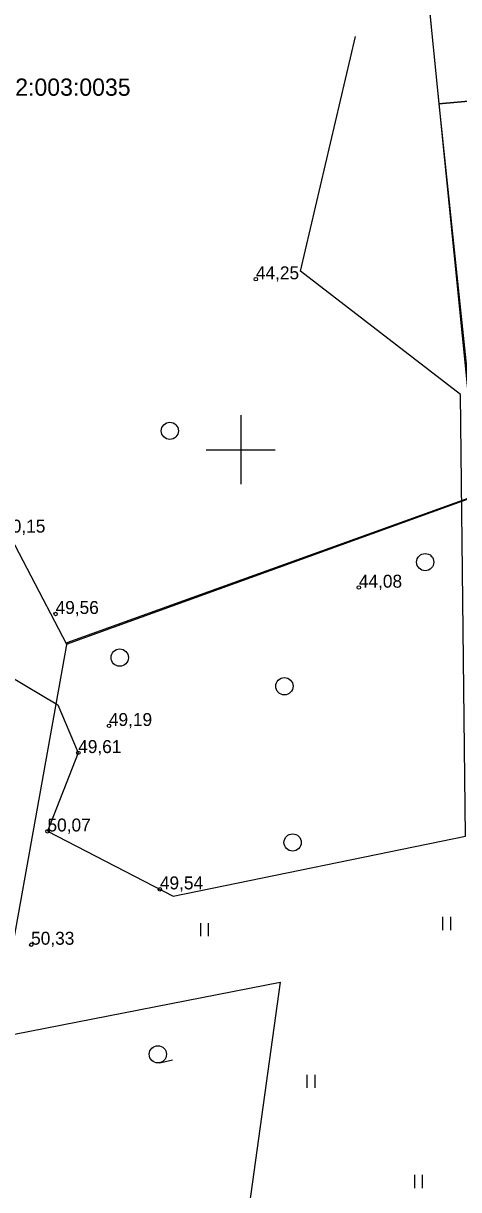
# Model space of a CAD drawing. Extents: x 641765 to 644424, y 6454656 to 6458238.
# Drawn here: x 642337.4 to 642362.6, y 6457107.1 to 6457174.7 of the extents above; entities that cross this region are included whole.
import ezdxf

# ---------------------------------------------------------------- set-up
doc = ezdxf.new("R2010")
doc.units = 0
for name, color, linetype in [('40_PIIR', 7, 'Continuous'), ('41_HALJASTUS', 7, 'Continuous'), ('59_KORGUS', 7, 'Continuous'), ('63_VORK', 7, 'Continuous'), ('Level 1', 7, 'Continuous')]:
    doc.layers.add(name, color=color, linetype=linetype)

# ---------------------------------------------------------------- blocks, each defined once
blk = doc.blocks.new('PUNKT')
at = {"layer": 'Level 1'}
blk.add_circle((0, 0), 1, dxfattribs=at)

msp = doc.modelspace()

# ---------------------------------------------------------------- linework, layer by layer
at = {"layer": '40_PIIR'}
for points in [[(642307.64, 6457484.55), (642293.89, 6457467.3), (642336.27, 6457403.3), (642348.29, 6457382.69), (642410.15, 6457483.15), (642467.67, 6457399.8), (642385.74, 6457293.88), (642351.2, 6457273.41), (642361.5, 6457170.07), (642412.97, 6457174.66), (642508.62, 6457123.93), (642510.43, 6457126.17), (642653.73, 6457222.32), (642666.54, 6457229.36), (642675.71, 6457233.59), (642690.09, 6457240.49), (642707.31, 6457245.99), (642722.68, 6457250.31), (642726.35, 6457250.02), (642718.5, 6457258.24), (642358.66, 6457635.29), (642355.2, 6457641.14)], [(642339.9, 6457138.71), (642363.8, 6457147.36), (642351.15, 6457273.33), (642308.24, 6457298.7), (642295.29, 6457275.89), (642283.58, 6457248.25), (642291.78, 6457230.89)], [(642361.5, 6457170.07), (642363.87, 6457147.41), (642339.92, 6457138.79), (642334.85, 6457110.64), (642328.04, 6457072.73), (642337.05, 6456981.9), (642332.92, 6456975.19), (642349.81, 6456950.5), (642355.19, 6456942.62), (642358.82, 6456937.29), (642508.62, 6457123.93), (642412.97, 6457174.66)]]:
    msp.add_lwpolyline(points, close=True, dxfattribs=at)
at = {"layer": '41_HALJASTUS'}
for p, q in [((642347.666, 6457122.539), (642347.666, 6457121.778)), ((642348.121, 6457122.539), (642348.121, 6457121.778)), ((642361.71, 6457122.894), (642361.71, 6457122.133)), ((642362.165, 6457122.894), (642362.165, 6457122.133)), ((642345.306, 6457114.434), (642346.037, 6457114.601)), ((642353.837, 6457113.741), (642353.837, 6457112.98)), ((642354.292, 6457113.741), (642354.292, 6457112.98)), ((642360.079, 6457107.923), (642360.079, 6457107.162)), ((642360.534, 6457107.923), (642360.534, 6457107.162))]:
    msp.add_line(p, q, dxfattribs=at)
for points in [[(642324.743, 6457161.918), (642329.52, 6457143.94), (642332.6, 6457138.3), (642336.47, 6457136.94), (642339.39, 6457135.19), (642340.58, 6457132.41), (642338.79, 6457127.86), (642346.089, 6457124.106), (642363.038, 6457127.582), (642362.754, 6457153.192), (642353.464, 6457160.357), (642356.655, 6457173.978)], [(642336.765, 6457010.888), (642343.89, 6457044.21), (642347.507, 6457049.759), (642344.06, 6457054.01), (642343.4, 6457056.49), (642338.78, 6457055.51), (642332.38, 6457058.72), (642332.55, 6457072.35), (642338.86, 6457076), (642336.01, 6457084.61), (642336.874, 6457116.097), (642352.293, 6457119.106), (642349.942, 6457102.225), (642351.479, 6457095.516), (642350.06, 6457089.131), (642359.989, 6457085.939), (642362.471, 6457073.666), (642358.925, 6457066.643), (642362.329, 6457056.214), (642358.499, 6457053.022), (642356.655, 6457040.678), (642354.032, 6457035.428), (642349.635, 6457030.817)]]:
    msp.add_lwpolyline(points, dxfattribs=at)
for centre in [(642345.889, 6457151.093), (642360.701, 6457143.477), (642342.982, 6457137.937), (642352.533, 6457136.276), (642353.01, 6457127.212), (642345.194, 6457114.921)]:
    msp.add_circle(centre, 0.5, dxfattribs=at)
at = {"layer": '63_VORK'}
for p, q in [((642350, 6457152), (642350, 6457148)), ((642348, 6457150), (642352, 6457150))]:
    msp.add_line(p, q, dxfattribs=at)

# ---------------------------------------------------------------- block references
at = {"layer": '59_KORGUS', "xscale": 0.1, "yscale": 0.10000000000000002}
for p in [(642350.877, 6457159.895), (642356.85, 6457142.004), (642339.26, 6457140.47), (642342.36, 6457133.98), (642340.58, 6457132.41), (642338.79, 6457127.86), (642345.31, 6457124.49), (642337.85, 6457121.28)]:
    msp.add_blockref('PUNKT', p, dxfattribs=at)

# ---------------------------------------------------------------- texts
at = {"layer": '40_PIIR'}
msp.add_text('17002:003:0035', height=1, dxfattribs=at).set_placement((642333.944, 6457170.533))
at = {"layer": '59_KORGUS'}
for s, p in [('44,25', (642350.877, 6457159.885)), ('50,15', (642336.16, 6457145.19)), ('44,08', (642356.85, 6457141.994)), ('49,56', (642339.26, 6457140.47)), ('49,19', (642342.35, 6457133.97)), ('49,61', (642340.57, 6457132.4)), ('50,07', (642338.79, 6457127.85)), ('49,54', (642345.31, 6457124.49)), ('50,33', (642337.84, 6457121.28))]:
    msp.add_text(s, height=0.75, dxfattribs=at).set_placement(p)

doc.saveas('drawing.dxf')
